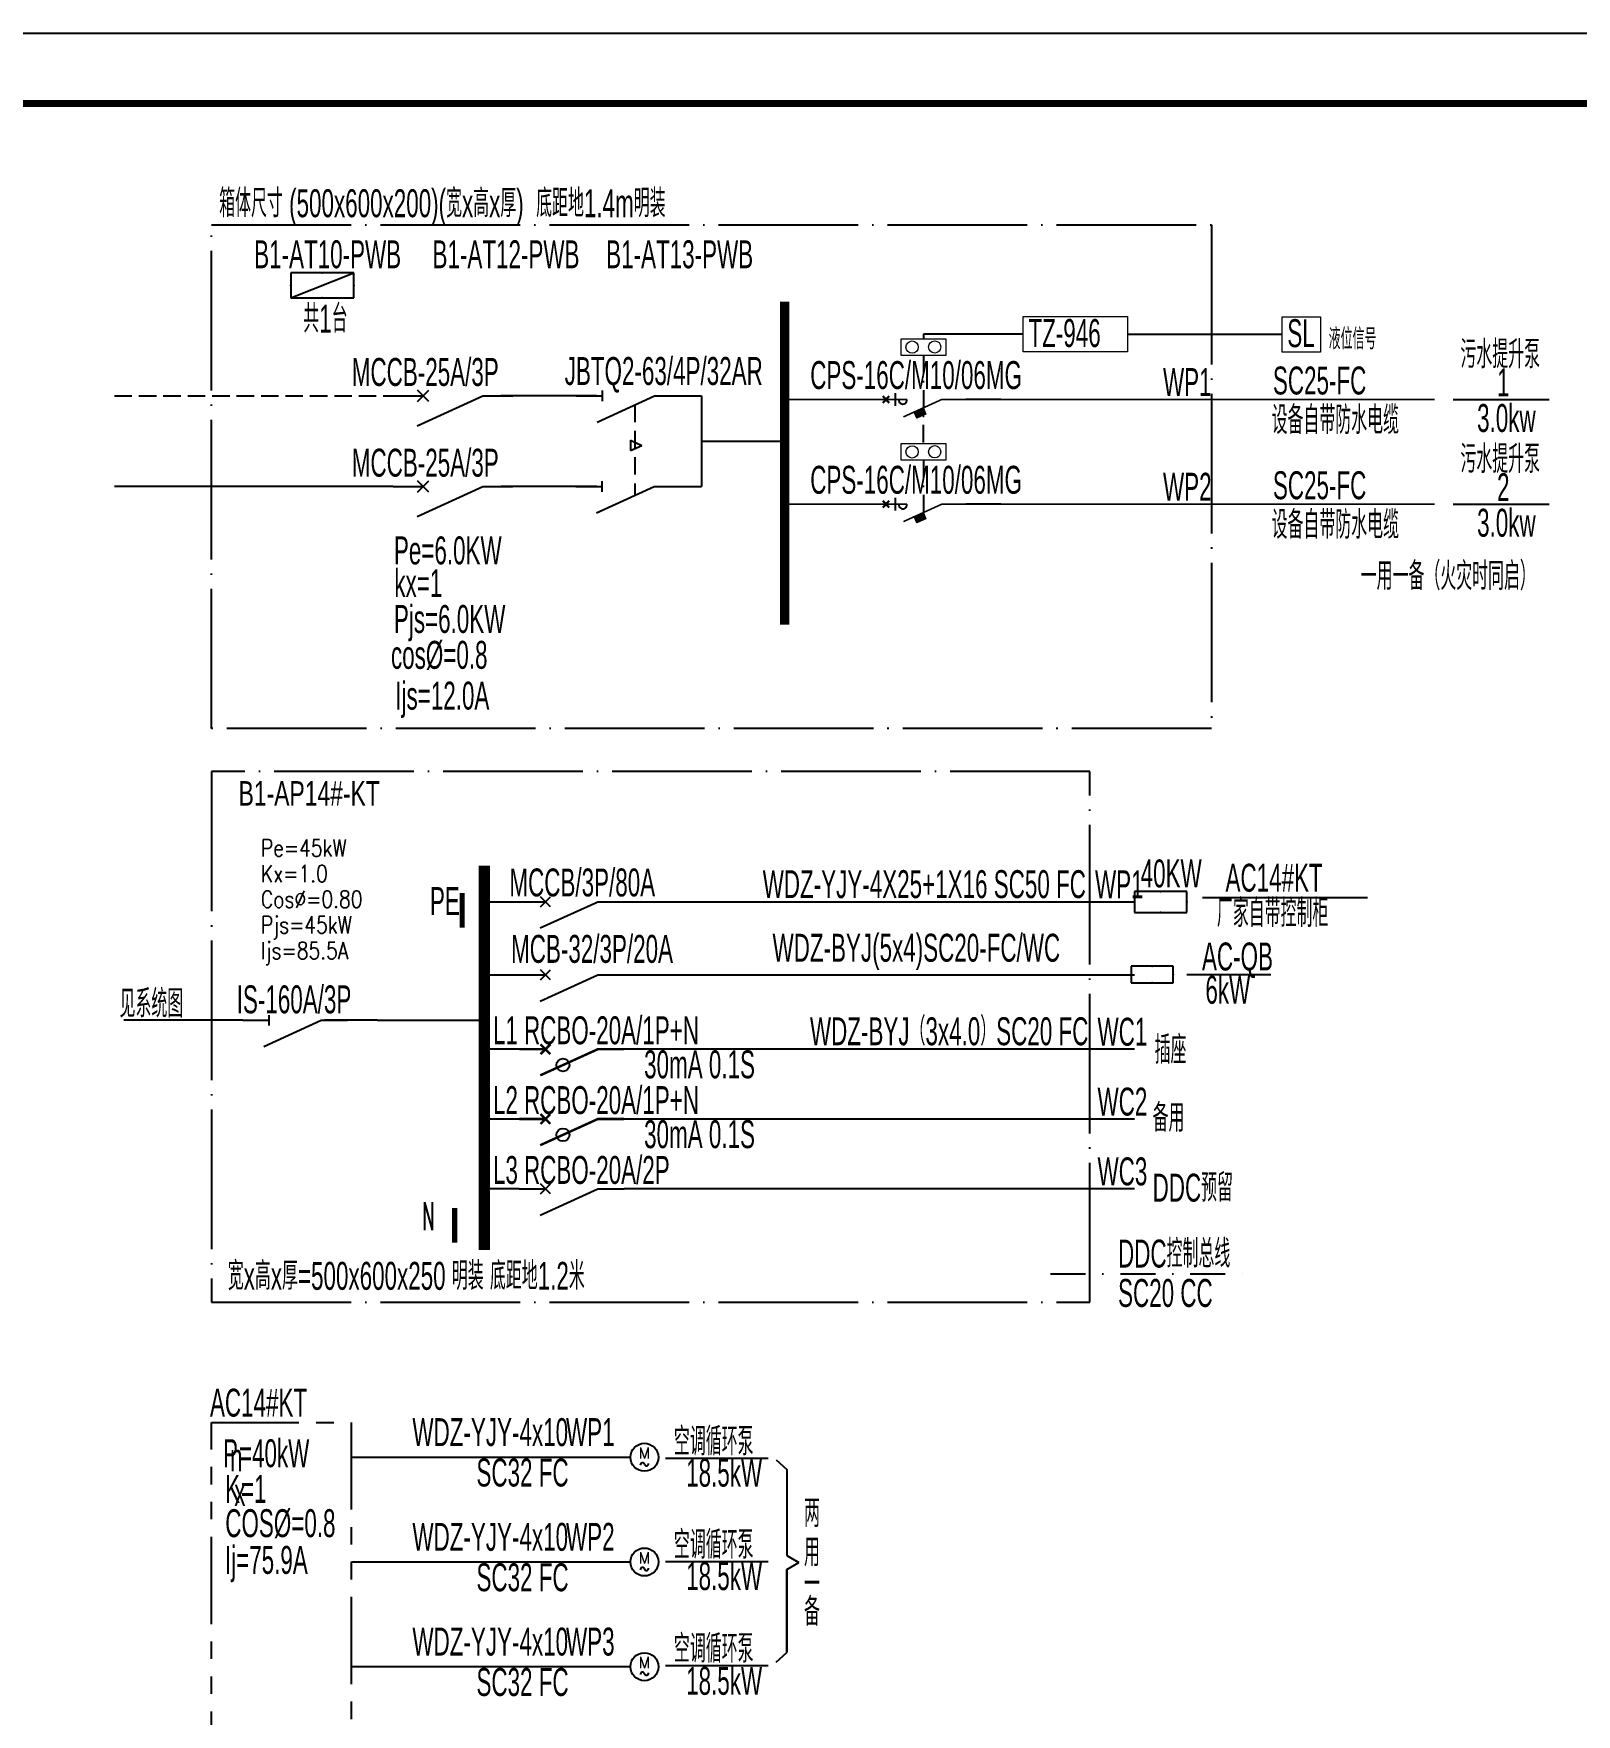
# Model space of a CAD drawing. Extents: x 776418 to 2076422, y -1170708 to 498544.
# Drawn here: x 960981 to 983075, y -764320 to -740248 of the extents above; entities that cross this region are included whole.
import ezdxf
from ezdxf.enums import TextEntityAlignment as Align

# ---------------------------------------------------------------- set-up
doc = ezdxf.new("R2010")
doc.units = 0
doc.header["$LTSCALE"] = 1000
doc.header["$MEASUREMENT"] = 0
for name, pattern in [('CONTINOUS', [0]), ('DASH', [0.35, 0.25, -0.1]), ('DASHDOT', [1, 0.5, -0.25, 0, -0.25]), ('DASHDOT2', [0.5, 0.25, -0.125, 0, -0.125]), ('DOTE', [2.42, 2, -0.2, 0.02, -0.2]), ('HIDDEN', [0.375, 0.25, -0.125]), ('PHANTOM', [2.5, 1.25, -0.25, 0.25, -0.25, 0.25, -0.25])]:
    doc.linetypes.add(name, pattern=pattern)
doc.layers.get('0').update_dxf_attribs({"linetype": 'CONTINUOUS'})
for name, color, linetype in [('D-TEXT', 7, 'CONTINUOUS'), ('DQ', 255, 'CONTINOUS'), ('ELEMENT', 3, 'CONTINUOUS'), ('EQUIP-动力', 3, 'CONTINUOUS'), ('EQUIP-箱柜', 3, 'CONTINUOUS'), ('SIG_TEXT', 7, 'CONTINUOUS'), ('TEL_TEXT', 3, 'CONTINUOUS'), ('TEL_TITLE', 7, 'CONTINUOUS'), ('WIRE', 4, 'CONTINUOUS'), ('WIRE-母线', 6, 'CONTINUOUS'), ('WIRE-照明', 1, 'CONTINUOUS'), ('WIRE-系统', 4, 'CONTINUOUS')]:
    doc.layers.add(name, color=color, linetype=linetype)
doc.layers.add('层1', color=7, linetype='CONTINUOUS', lineweight=0)
doc.styles.add('_COMPLEX', font='ROS', dxfattribs={"width": 0.6, "bigfont": 'JD'})
doc.styles.add('_HZTXT', font='txt.shx', dxfattribs={"width": 0.8, "bigfont": 'HZTXT.shx'})
doc.styles.add('_JD', font='ros.shx', dxfattribs={"width": 0.8, "bigfont": 'JD.shx'})
doc.styles.add('_SIMPLEX', font='SIMPLEX.shx', dxfattribs={"width": 0.8})
doc.styles.add('_TCH_LABEL', font='COMPLEX', dxfattribs={"bigfont": 'GBCBIG'})
doc.styles.add('_TEL_DIM', font='SIMPLEX', dxfattribs={"width": 0.7, "height": 3.5, "bigfont": 'HZTXT'})
doc.styles.add('DIM_FONT', font='SIMPLEX', dxfattribs={"width": 0.7, "bigfont": 'GBCBIG'})
doc.styles.get("Standard").update_dxf_attribs({"font": 'gbenor.shx', "bigfont": 'gbcbig.shx'})

# ---------------------------------------------------------------- blocks, each defined once
blk = doc.blocks.new('$element$00000596')
at = {"const_width": 0.0233}
for points in [[(0, 0), (0, -0.25)], [(-0.25, -0.2), (0, -0.75), (0, -1)]]:
    blk.add_lwpolyline(points, dxfattribs=at)
blk.add_arc((-0.008, -0.192), 0.0589, 81.8699, 278.1301)
at = {"flags": 9}
blk.add_attdef('S', (0, 0), '', height=0.00000667, dxfattribs=at)
blk = doc.blocks.new('KBO')
at = {"lineweight": 30}
for p, q in [((-1003, -47), (-1097, 47)), ((-1097, -47), (-1003, 47))]:
    blk.add_line(p, q, dxfattribs=at)
at = {"color": 2, "lineweight": 25}
blk.add_line((-921, 91), (-921, -91), dxfattribs=at)
at = {"color": 2}
for p, q in [((-644, -187), (-514, -129)), ((-641, -193), (-511, -135)), ((-638, -199), (-509, -141)), ((-636, -205), (-506, -147)), ((-633, -211), (-503, -153)), ((-630, -217), (-501, -159)), ((-628, -222), (-498, -165)), ((-625, -228), (-495, -171)), ((-623, -234), (-493, -177)), ((-620, -240), (-490, -182)), ((-617, -246), (-487, -188)), ((-615, -252), (-485, -194)), ((-612, -258), (-482, -200)), ((-609, -264), (-480, -206))]:
    blk.add_line(p, q, dxfattribs=at)
blk.add_lwpolyline([(-645, -183), (-515, -125), (-478, -210), (-608, -268)], close=True)
at = {"layer": 'ELEMENT', "xscale": 999.9899999999907, "yscale": 999.9899999999907, "zscale": 999.9899999999907, "rotation": 90}
blk.add_blockref('$element$00000596', (-1000, 0), dxfattribs=at)
blk = doc.blocks.new('M_M8')
for p, q in [((-0.25, -0.2), (0, -0.75)), ((0.05, -0.25), (-0.05, -0.25))]:
    blk.add_line(p, q)
for points in [[(0, 0), (0, -0.25)], [(0, -0.75), (0, -1)]]:
    blk.add_lwpolyline(points)
at = {"style": 'DIM_FONT', "width": 0.8, "flags": 9}
blk.add_attdef('S', (0.25, -0.5), '', height=0.2, dxfattribs=at)
blk = doc.blocks.new('M_M7')
for p, q in [((-0.25, -0.2), (0, -0.75)), ((-0.047, -0.297), (0.047, -0.203)), ((-0.047, -0.203), (0.047, -0.297))]:
    blk.add_line(p, q)
for points in [[(0, 0), (0, -0.25)], [(0, -0.75), (0, -1)]]:
    blk.add_lwpolyline(points)
at = {"width": 0.8, "flags": 9}
blk.add_attdef('S', (0.25, -0.5), '', height=0.2, dxfattribs=at)
blk = doc.blocks.new('$equip$00001416')
for p, q in [((0.75, 0.6), (-0.75, 0.6)), ((-0.75, 0), (0.75, 0.6)), ((-0.75, 0.6), (-0.75, 0)), ((0.75, 0), (0.75, 0.6)), ((-0.75, 0), (0.75, 0))]:
    blk.add_line(p, q)
for p in [(0, 0.6), (-0.75, 0.3), (0, 0), (0.75, 0.3)]:
    blk.add_point(p)
at = {"style": '_TCH_LABEL', "flags": 9}
blk.add_attdef('A', (0, 0), '', height=0.00002, dxfattribs=at)
blk = doc.blocks.new('$element$00000525')
at = {"const_width": 0.0233}
for points in [[(0, 0), (0, -0.25)], [(-0.25, -0.2), (0, -0.75), (0, -1)], [(-0.047, -0.203), (0.047, -0.297)], [(0.047, -0.203), (-0.047, -0.297)]]:
    blk.add_lwpolyline(points, dxfattribs=at)
blk.add_circle((-0.151, -0.417), 0.0615)
at = {"flags": 9}
blk.add_attdef('S', (0, 0), '', height=0.00000667, dxfattribs=at)
blk = doc.blocks.new('$equip$00001413')
for p, q in [((0.75, 0.6), (-0.75, 0.6)), ((-0.75, 0.6), (-0.75, 0)), ((0.75, 0), (0.75, 0.6)), ((-0.75, 0), (0.75, 0))]:
    blk.add_line(p, q)
for p in [(0, 0.6), (-0.75, 0.3), (0, 0), (0.75, 0.3)]:
    blk.add_point(p)
at = {"style": '_TCH_LABEL', "flags": 9}
blk.add_attdef('A', (0, 0), '', height=0.00002, dxfattribs=at)
blk = doc.blocks.new('$equip$00001326')
blk.add_circle((0, 0), 0.5)
for centre, radius, start, end in [((-0.073, -0.273), 0.0768, 17.22719, 184.21643), ((0.073, -0.227), 0.0769, 197.25914, 5.11794)]:
    blk.add_arc(centre, radius, start, end)
at = {"style": '_SIMPLEX'}
blk.add_text('M', height=0.4, dxfattribs=at).set_placement((0, -0.05), align=Align.CENTER)
at = {"style": '_TCH_LABEL', "flags": 9}
blk.add_attdef('A', (0, 0), '', height=0.00002, dxfattribs=at)

msp = doc.modelspace()

# ---------------------------------------------------------------- linework, layer by layer
at = {"linetype": 'DOTE'}
for p, q in [((963530, -742985), (977847, -742985)), ((963530, -750200), (963530, -742985)), ((977847, -742985), (977847, -750200)), ((977847, -750200), (963530, -750200)), ((976108, -750818), (963530, -750818)), ((963530, -750818), (963530, -758418)), ((976108, -758418), (976108, -750818)), ((963530, -758418), (976108, -758418))]:
    msp.add_line(p, q, dxfattribs=at)
at = {"color": 1, "lineweight": 25}
for p, q in [((974833, -745487), (974330, -745487)), ((974833, -746987), (974330, -746987))]:
    msp.add_line(p, q, dxfattribs=at)
at = {"lineweight": 0}
msp.add_lwpolyline([(978861, -744302), (979412, -744302), (979412, -744808), (978861, -744808)], close=True, dxfattribs=at)
at = {"linetype": 'Continuous', "const_width": 72.9}
for points in [[(967119, -752556), (967119, -753053)], [(967011, -757068), (967011, -757565)]]:
    msp.add_lwpolyline(points, dxfattribs=at)
at = {"layer": 'D-TEXT'}
for p, q in [((981308, -745487), (982687, -745487)), ((981308, -746987), (982687, -746987)), ((977498, -753723), (978698, -753723)), ((970029, -760649), (971500, -760649)), ((971613, -760673), (971767, -760812)), ((971767, -760812), (971767, -762043)), ((971767, -762043), (971942, -762145)), ((970029, -762131), (971500, -762131)), ((971767, -762246), (971942, -762145)), ((971767, -762246), (971767, -763435)), ((971767, -763435), (971767, -762246)), ((971613, -763573), (971767, -763435)), ((970029, -763618), (971500, -763618))]:
    msp.add_line(p, q, dxfattribs=at)
at = {"layer": 'DQ', "color": 3, "linetype": 'PHANTOM'}
for p, q in [((963530, -760137), (965530, -760137)), ((963530, -770526), (963530, -760137)), ((965530, -760137), (965530, -770526))]:
    msp.add_line(p, q, dxfattribs=at)
at = {"layer": 'SIG_TEXT'}
msp.add_line((977720, -752620, 0), (980083, -752620, 0), dxfattribs=at)
at = {"layer": 'TEL_TITLE'}
msp.add_lwpolyline([(908431, -799648), (1013531, -799648), (1013531, -740248), (908431, -740248)], close=True, dxfattribs=at)
at = {"layer": 'TEL_TITLE', "const_width": 100}
msp.add_lwpolyline([(910931, -798648), (1012531, -798648), (1012531, -741248), (910931, -741248)], close=True, dxfattribs=at)
at = {"layer": 'WIRE', "color": 7, "linetype": 'DASHDOT'}
msp.add_lwpolyline([(975545, -758008), (978473, -758008)], dxfattribs=at)
at = {"layer": 'WIRE-母线', "const_width": 133}
msp.add_lwpolyline([(971738, -744087), (971738, -748715)], dxfattribs=at)
at = {"layer": 'WIRE-照明', "linetype": 'DASH'}
msp.add_line((962139, -745436), (966130, -745436), dxfattribs=at)
at = {"layer": 'WIRE-照明'}
for p, q in [((969041, -745436), (967674, -745436)), ((970250, -745436), (970546, -745436)), ((970546, -745436), (970546, -746735)), ((969531, -746072), (969531, -746219)), ((969531, -746072), (969690, -746145)), ((969531, -746219), (969690, -746145)), ((970546, -746085), (971738, -746085)), ((966130, -746735), (962139, -746735)), ((969046, -746735), (967678, -746735)), ((970244, -746735), (970546, -746735)), ((967436, -752682), (968278, -752682)), ((969403, -752682), (976746, -752682)), ((967436, -753729), (968278, -753729)), ((969403, -753729), (976746, -753729)), ((965905, -754379), (967436, -754379)), ((967936, -754793, 0), (967436, -754793)), ((967936, -754793, 0), (967436, -754793)), ((976746, -754793), (969436, -754793)), ((967936, -755793, 0), (967436, -755793)), ((967936, -755793, 0), (967436, -755793)), ((976746, -755793), (969436, -755793)), ((967936, -756793, 0), (967436, -756793)), ((976746, -756793), (969436, -756793))]:
    msp.add_line(p, q, dxfattribs=at)
at = {"layer": 'WIRE-照明', "linetype": 'HIDDEN'}
msp.add_line((969592, -745564), (969592, -746863), dxfattribs=at)
at = {"layer": 'WIRE-照明', "linetype": 'Continuous'}
for p, q in [((963976, -754379), (962273, -754379)), ((965905, -754379), (965146, -754379))]:
    msp.add_line(p, q, dxfattribs=at)
at = {"layer": 'WIRE-照明', "const_width": 160}
msp.add_lwpolyline([(967436, -752162), (967436, -757667)], dxfattribs=at)
at = {"layer": 'WIRE-系统', "const_width": 23.3}
for points in [[(971738, -745487), (973238, -745487)], [(974238, -745487), (977847, -745487)], [(977847, -745487), (981044, -745487)], [(971738, -746987), (973238, -746987)], [(974238, -746987), (977847, -746987)], [(977847, -746987), (981044, -746987)]]:
    msp.add_lwpolyline(points, dxfattribs=at)
at = {"layer": 'WIRE-系统', "linetype": 'Continuous', "const_width": 30}
for points in [[(965530, -760637), (969529, -760637)], [(965530, -762137), (969529, -762137)], [(965530, -763637), (969529, -763637)]]:
    msp.add_lwpolyline(points, dxfattribs=at)
at = {"layer": '层1', "color": 4, "linetype": 'DASHDOT2', "lineweight": -3, "ltscale": 500}
for p, q in [((975154, -744554), (973724, -744554)), ((978861, -744555), (976645, -744555))]:
    msp.add_line(p, q, dxfattribs=at)
at = {"layer": '层1', "color": 4, "linetype": 'DASHDOT2', "lineweight": -3}
for p, q in [((973724, -744554), (973724, -744622)), ((973724, -744853), (973722, -746122)), ((973724, -746353), (973723, -747112))]:
    msp.add_line(p, q, dxfattribs=at)
at = {"layer": '层1', "color": 6, "lineweight": 15}
msp.add_lwpolyline([(975154, -744301), (976645, -744301), (976645, -744807), (975154, -744807)], close=True, dxfattribs=at)
at = {"layer": '层1', "color": 2, "linetype": 'Continuous', "lineweight": 15}
for points in [[(973398, -744853), (974049, -744853), (974049, -744622), (973398, -744622)], [(973398, -746353), (974049, -746353), (974049, -746122), (973398, -746122)]]:
    msp.add_lwpolyline(points, close=True, dxfattribs=at)
for centre in [(973562, -744738), (973885, -744736), (973562, -746238), (973885, -746236)]:
    msp.add_circle(centre, 87.9, dxfattribs=at)

# ---------------------------------------------------------------- block references
at = {"layer": 'DQ', "xscale": 1500, "yscale": 1500, "zscale": 1500, "rotation": 90}
for p in [(968750, -745436), (968744, -746735), (963976, -754379)]:
    msp.add_blockref('M_M8', p, dxfattribs=at)
at = {"layer": 'ELEMENT', "rotation": 90}
for p, xscale, yscale, zscale in [((966130, -745436), 1714.285714285681, 1714.285714285681, 1714.285714285681), ((966130, -746735), 1714.285714285681, 1714.285714285681, 1714.285714285681), ((967936, -752682, 0), 1500, 1500, 1500), ((967936, -753729, 0), 1500, 1500, 1500), ((967936, -756793, 0), 1500, 1500, 1500)]:
    msp.add_blockref('M_M7', p, dxfattribs=dict(at, xscale=xscale, yscale=yscale, zscale=zscale))
at = {"layer": 'EQUIP-动力', "xscale": 400, "yscale": 400, "zscale": 400}
for p in [(969729, -760637), (969729, -762137), (969729, -763637)]:
    msp.add_blockref('$equip$00001326', p, dxfattribs=at)
at = {"layer": 'EQUIP-箱柜', "ltscale": 0.001, "xscale": 600, "yscale": 600, "zscale": 600}
msp.add_blockref('$equip$00001416', (965115, -744034), dxfattribs=at)
at = {"layer": 'EQUIP-箱柜'}
for p, xscale, yscale, zscale in [((977121, -752833), 500, 500, 500), ((976998, -753843), 400, 400, 400)]:
    msp.add_blockref('$equip$00001413', p, dxfattribs=dict(at, xscale=xscale, yscale=yscale, zscale=zscale))
at = {"layer": 'TEL_TEXT', "ltscale": 2, "xscale": 1500, "yscale": 1500, "zscale": 1500, "rotation": 90}
for p in [(967936, -754793, 0), (967936, -755793, 0)]:
    msp.add_blockref('$element$00000525', p, dxfattribs=at)
at = {"layer": '层1', "color": 4, "lineweight": -3}
for p in [(974238, -745487), (974238, -746987)]:
    msp.add_blockref('KBO', p, dxfattribs=at)

# ---------------------------------------------------------------- texts
at = {"layer": 'D-TEXT', "style": '_JD', "width": 0.6}
for s, height, p in [('箱体尺寸 (500x600x200)(宽x高x厚)  底距地1.4m明装', 400, (963639, -742877)), ('B1-AT10-PWB', 400, (964140, -743608)), ('B1-AT12-PWB', 400, (966694, -743608)), ('B1-AT13-PWB', 400, (969181, -743608)), ('共1台', 400, (964843, -744529)), ('TZ-946', 400, (975228, -744736)), ('SL', 400, (978935, -744738)), ('液位信号', 300, (979527, -744769)), ('污水提升泵', 400, (981414, -745041)), ('MCCB-25A/3P', 400, (965538, -745294)), ('JBTQ2-63/4P/32AR', 400, (968587, -745280, -2980)), ('CPS-16C/M10/06MG', 400, (972103, -745338)), ('SC25-FC', 400, (978729, -745416)), ('WP1', 400, (977155, -745438)), ('1', 400, (981939, -745444)), ('设备自带防水电缆', 400, (978710, -745982)), ('3.0kw', 400, (981653, -745953)), ('MCCB-25A/3P', 400, (965538, -746593)), ('污水提升泵', 400, (981414, -746541)), ('CPS-16C/M10/06MG', 400, (972103, -746838)), ('WP2', 400, (977155, -746938)), ('SC25-FC', 400, (978729, -746916)), ('2', 400, (981939, -746944)), ('设备自带防水电缆', 400, (978710, -747482)), ('3.0kw', 400, (981653, -747453)), ('Pe=6.0KW', 400, (966141, -747849)), ('kx=1', 400, (966147, -748318)), ('一用一备（火灾时同启）', 400, (979986, -748216)), ('Pjs=6.0KW', 400, (966141, -748831)), ('cos%%C=0.8', 400, (966099, -749345)), ('Ijs=12.0A', 400, (966161, -749929)), ('MCB-32/3P/20A', 400, (967819, -753556)), ('WDZ-BYJ(5x4)SC20-FC/WC', 400, (971563, -753540)), ('AC-QB', 400, (977713, -753665)), ('6kW', 400, (977762, -754141))]:
    msp.add_text(s, height=height, rotation=360, dxfattribs=at).set_placement(p)
at = {"layer": 'D-TEXT'}
for s, style, width, p in [('MCCB/3P/80A', '_JD', 0.6, (967795, -752605, 0)), ('WDZ-YJY-4X25+1X16 SC50 FC', '_JD', 0.6, (971422, -752629)), ('WP1', '_JD', 0.6, (976181, -752632)), ('40KW', '_JD', 0.6, (976835, -752476)), ('AC14#KT', '_JD', 0.6, (978050, -752537, -124)), ('PE', '_JD', 0.6, (966657, -752871)), ('厂家自带控制柜', '_JD', 0.6, (977927, -753044, -124)), ('见系统图', '_JD', 0.6, (962212, -754340)), ('IS-160A/3P', '_JD', 0.6, (963890, -754279)), ('L1', '_JD', 0.6, (967560, -754722, 0)), ('RCBO-20A/1P+N', '_JD', 0.6, (968004, -754722, 0)), ('WDZ-BYJ（3x4.0）SC20 FC', '_JD', 0.6, (972099, -754736)), ('WC1', '_JD', 0.6, (976217, -754743)), ('插座', '_JD', 0.6, (977035, -755001, -124)), ('30mA 0.1S', '_JD', 0.6, (969724, -755210, 0)), ('L2', '_JD', 0.6, (967560, -755722, 0)), ('RCBO-20A/1P+N', '_JD', 0.6, (968004, -755722, 0)), ('WC2', '_JD', 0.6, (976217, -755743)), ('备用', '_JD', 0.6, (977006, -755976)), ('30mA 0.1S', '_JD', 0.6, (969724, -756210, 0)), ('L3', '_JD', 0.6, (967560, -756722, 0)), ('RCBO-20A/2P', '_JD', 0.6, (968004, -756722, 0)), ('WC3', '_JD', 0.6, (976217, -756743)), ('DDC预留', '_JD', 0.6, (977006, -756976)), ('N', '_HZTXT', 0.45, (966549, -757383)), ('DDC控制总线', '_JD', 0.6, (976511, -757920)), ('宽x高x厚=500x600x250 明装 底距地1.2米', '_JD', 0.6, (963762, -758239)), ('SC20 CC', '_JD', 0.6, (976511, -758484)), ('AC14#KT', '_JD', 0.6, (963507, -760055)), ('WDZ-YJY-4x10', '_JD', 0.6, (966406, -760477)), ('WP1', '_JD', 0.6, (968606, -760477)), ('空调循环泵', '_JD', 0.6, (970151, -760610)), ('P', '_JD', 0.6, (963694, -760779)), ('=40kW', '_JD', 0.6, (963922, -760779)), ('n', '_JD', 0.6, (963795, -760839)), ('SC32 FC', '_JD', 0.6, (967323, -761056)), ('18.5kW', '_JD', 0.6, (970326, -761058)), ('K', '_JD', 0.6, (963723, -761290)), ('=1', '_JD', 0.6, (963951, -761290)), ('x', '_JD', 0.6, (963855, -761335)), ('COS%%C=0.8', '_JD', 0.6, (963726, -761781)), ('两', '_JD', 0.6, (972014, -761637)), ('WDZ-YJY-4x10', '_JD', 0.6, (966406, -761977)), ('WP2', '_JD', 0.6, (968606, -761977)), ('空调循环泵', '_JD', 0.6, (970151, -762091)), ('用', '_JD', 0.6, (972014, -762198)), ('Ij=75.9A', '_JD', 0.6, (963721, -762307)), ('SC32 FC', '_JD', 0.6, (967323, -762556)), ('18.5kW', '_JD', 0.6, (970326, -762539)), ('一', '_JD', 0.6, (972014, -762651)), ('备', '_JD', 0.6, (972014, -763048)), ('WDZ-YJY-4x10', '_JD', 0.6, (966406, -763477)), ('WP3', '_JD', 0.6, (968606, -763477)), ('空调循环泵', '_JD', 0.6, (970151, -763578)), ('SC32 FC', '_JD', 0.6, (967323, -764056)), ('18.5kW', '_JD', 0.6, (970326, -764039))]:
    msp.add_text(s, height=400, dxfattribs=dict(at, style=style, width=width)).set_placement(p)
at = {"layer": 'SIG_TEXT', "style": '_TEL_DIM', "width": 0.8}
for s, p in [('Pe=45kW', (964237, -752033)), ('Kx=1.0', (964237, -752400)), ('Cos%%C=0.80', (964237, -752768)), ('Pjs=45kW', (964237, -753135)), ('Ijs=85.5A', (964237, -753503))]:
    msp.add_text(s, height=245, dxfattribs=at).set_placement(p)
at = {"layer": 'TEL_TEXT', "ltscale": 2, "style": '_COMPLEX', "width": 0.7}
msp.add_text('B1-AP14#-KT', height=350, dxfattribs=at).set_placement((963917, -751304))

doc.saveas('drawing.dxf')
